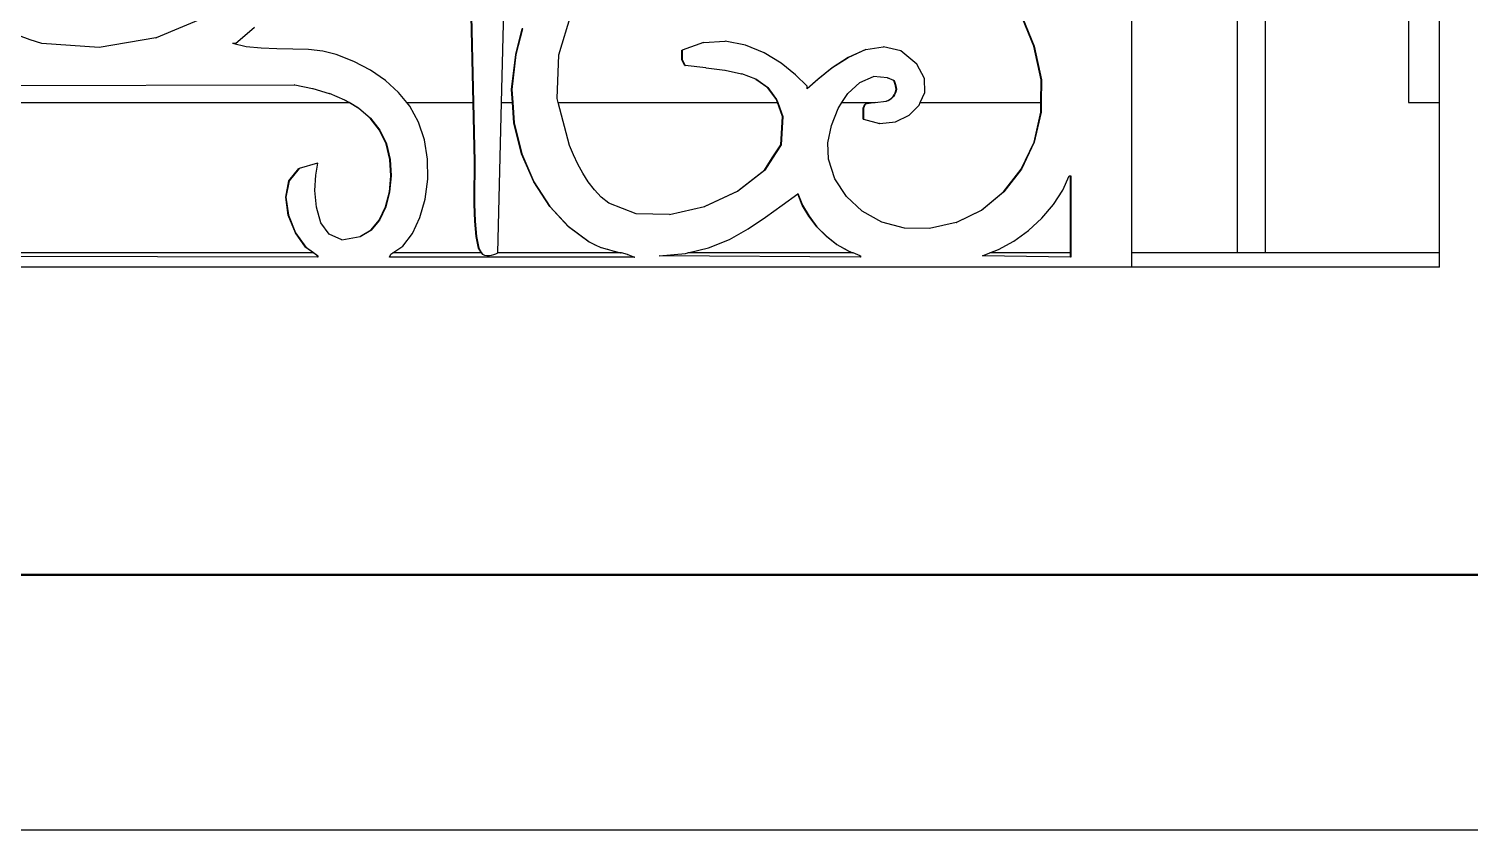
# Model space of a CAD drawing. Header units: inches. Extents: x 1397 to 20304, y -27267 to -746.
# Drawn here: x 3041.59 to 3064.18, y -9123.18 to -9110.61 of the extents above; entities that cross this region are included whole.
import ezdxf

# ---------------------------------------------------------------- set-up
doc = ezdxf.new("R2010")
doc.units = ezdxf.units.IN
doc.header["$LTSCALE"] = 17
doc.header["$MEASUREMENT"] = 0
doc.layers.add('OUTLINE', color=1, linetype='Continuous', lineweight=25)

# ---------------------------------------------------------------- blocks, each defined once
blk = doc.blocks.new('kk')
for p, q in [((-1690.679, -2522.061), (-1690.679, -2491.965)), ((-1689.022, -2522.061), (-1689.022, -2491.965)), ((-1688.59, -2491.965), (-1688.59, -2522.061)), ((-1686.344, -2491.965), (-1686.344, -2519.705)), ((-1685.854, -2519.705), (-1685.854, -2491.965)), ((-1700.557, -2519.705), (-1700.449, -2515.359)), ((-1701.001, -2519.705), (-1701.038, -2518.123)), ((-1701.034, -2518.125), (-1700.996, -2519.705)), ((-1699.659, -2518.954), (-1699.462, -2518.316)), ((-1692.212, -2518.818), (-1692.439, -2518.27)), ((-1692.434, -2518.27), (-1692.208, -2518.818)), ((-1705.143, -2518.342), (-1705.968, -2518.686)), ((-1704.725, -2518.775), (-1704.425, -2518.519)), ((-1707.945, -2518.722), (-1708.123, -2518.65)), ((-1707.759, -2518.775), (-1707.945, -2518.722)), ((-1705.972, -2518.686), (-1706.861, -2518.842)), ((-1705.972, -2518.686), (-1705.968, -2518.686)), ((-1700.334, -2518.948), (-1700.231, -2518.549)), ((-1700.226, -2518.549), (-1700.33, -2518.948)), ((-1700.231, -2518.549), (-1700.228, -2518.543)), ((-1700.231, -2518.549), (-1700.226, -2518.549)), ((-1700.224, -2518.545), (-1700.226, -2518.549)), ((-1697.388, -2518.759), (-1697.726, -2518.883)), ((-1697.388, -2518.759), (-1697.383, -2518.759)), ((-1697.383, -2518.759), (-1697.054, -2518.739)), ((-1697.054, -2518.739), (-1697.053, -2518.739)), ((-1697.05, -2518.739), (-1697.053, -2518.739)), ((-1696.732, -2518.801), (-1697.05, -2518.739)), ((-1706.861, -2518.842), (-1707.759, -2518.775)), ((-1704.558, -2518.827), (-1704.773, -2518.775)), ((-1704.725, -2518.775), (-1704.773, -2518.775)), ((-1704.323, -2518.852), (-1704.558, -2518.827)), ((-1704.076, -2518.861), (-1704.323, -2518.852)), ((-1703.826, -2518.864), (-1704.076, -2518.861)), ((-1703.582, -2518.873), (-1703.826, -2518.864)), ((-1703.354, -2518.897), (-1703.582, -2518.873)), ((-1703.148, -2518.948), (-1703.354, -2518.897)), ((-1702.868, -2519.061), (-1703.148, -2518.948)), ((-1700.4, -2519.5), (-1700.334, -2518.948)), ((-1700.33, -2518.948), (-1700.395, -2519.5)), ((-1700.334, -2518.948), (-1700.33, -2518.948)), ((-1699.685, -2519.641), (-1699.659, -2518.954)), ((-1697.73, -2518.883), (-1697.726, -2518.883)), ((-1697.73, -2519.034), (-1697.73, -2518.883)), ((-1697.726, -2518.883), (-1697.726, -2519.034)), ((-1696.438, -2518.925), (-1696.732, -2518.801)), ((-1696.175, -2519.088), (-1696.438, -2518.925)), ((-1695.126, -2518.995), (-1694.852, -2518.873)), ((-1694.848, -2518.873), (-1695.121, -2518.995)), ((-1694.852, -2518.873), (-1694.848, -2518.873)), ((-1694.848, -2518.873), (-1694.573, -2518.828)), ((-1694.573, -2518.828), (-1694.571, -2518.829)), ((-1694.571, -2518.829), (-1694.568, -2518.828)), ((-1694.297, -2518.893), (-1694.568, -2518.828)), ((-1694.047, -2519.099), (-1694.297, -2518.893)), ((-1692.099, -2519.348), (-1692.212, -2518.818)), ((-1692.212, -2518.818), (-1692.208, -2518.818)), ((-1692.208, -2518.818), (-1692.095, -2519.348)), ((-1702.609, -2519.197), (-1702.868, -2519.061)), ((-1702.374, -2519.358), (-1702.609, -2519.197)), ((-1697.73, -2519.034), (-1697.726, -2519.034)), ((-1697.683, -2519.121), (-1697.73, -2519.034)), ((-1697.726, -2519.034), (-1697.678, -2519.121)), ((-1697.683, -2519.121), (-1697.678, -2519.121)), ((-1697.353, -2519.158), (-1697.678, -2519.121)), ((-1697.353, -2519.158), (-1697.348, -2519.158)), ((-1697.348, -2519.158), (-1697.057, -2519.197)), ((-1697.057, -2519.197), (-1697.052, -2519.197)), ((-1697.052, -2519.197), (-1696.796, -2519.252)), ((-1695.949, -2519.268), (-1696.175, -2519.088)), ((-1695.6, -2519.335), (-1695.38, -2519.16)), ((-1695.375, -2519.16), (-1695.595, -2519.335)), ((-1695.38, -2519.16), (-1695.126, -2518.995)), ((-1695.38, -2519.16), (-1695.375, -2519.16)), ((-1695.121, -2518.995), (-1695.375, -2519.16)), ((-1695.126, -2518.995), (-1695.121, -2518.995)), ((-1693.929, -2519.326), (-1694.047, -2519.099)), ((-1714.065, -2519.445), (-1703.798, -2519.424)), ((-1703.793, -2519.424), (-1703.798, -2519.424)), ((-1703.793, -2519.424), (-1703.519, -2519.481)), ((-1702.168, -2519.545), (-1702.374, -2519.358)), ((-1696.796, -2519.252), (-1696.791, -2519.252)), ((-1696.572, -2519.337), (-1696.791, -2519.252)), ((-1696.572, -2519.337), (-1696.568, -2519.337)), ((-1696.389, -2519.467), (-1696.572, -2519.337)), ((-1696.568, -2519.337), (-1696.385, -2519.467)), ((-1695.767, -2519.445), (-1695.949, -2519.268)), ((-1695.595, -2519.335), (-1695.767, -2519.489)), ((-1695.767, -2519.484), (-1695.6, -2519.335)), ((-1695.767, -2519.484), (-1695.767, -2519.445)), ((-1695.6, -2519.335), (-1695.595, -2519.335)), ((-1695.127, -2519.562), (-1694.94, -2519.387)), ((-1694.94, -2519.387), (-1694.729, -2519.297)), ((-1694.506, -2519.316), (-1694.729, -2519.297)), ((-1694.41, -2519.359), (-1694.506, -2519.316)), ((-1694.506, -2519.316), (-1694.501, -2519.316)), ((-1694.501, -2519.316), (-1694.405, -2519.359)), ((-1694.41, -2519.359), (-1694.405, -2519.359)), ((-1694.399, -2519.39), (-1694.41, -2519.359)), ((-1694.405, -2519.359), (-1694.394, -2519.39)), ((-1694.399, -2519.39), (-1694.394, -2519.39)), ((-1694.388, -2519.418), (-1694.399, -2519.39)), ((-1694.394, -2519.39), (-1694.384, -2519.418)), ((-1694.388, -2519.418), (-1694.384, -2519.418)), ((-1694.38, -2519.443), (-1694.388, -2519.418)), ((-1694.384, -2519.418), (-1694.375, -2519.443)), ((-1694.38, -2519.443), (-1694.375, -2519.443)), ((-1694.374, -2519.469), (-1694.38, -2519.443)), ((-1694.375, -2519.443), (-1694.369, -2519.469)), ((-1693.923, -2519.547), (-1693.929, -2519.326)), ((-1692.102, -2519.705), (-1692.099, -2519.348)), ((-1692.099, -2519.348), (-1692.095, -2519.348)), ((-1692.095, -2519.348), (-1692.098, -2519.705)), ((-1703.519, -2519.481), (-1703.515, -2519.481)), ((-1703.515, -2519.481), (-1703.256, -2519.561)), ((-1703.256, -2519.561), (-1703.251, -2519.561)), ((-1703.013, -2519.664), (-1703.251, -2519.561)), ((-1703.013, -2519.664), (-1703.009, -2519.664)), ((-1702.944, -2519.705), (-1703.013, -2519.664)), ((-1703.009, -2519.664), (-1702.939, -2519.705)), ((-1702.04, -2519.705), (-1702.168, -2519.545)), ((-1700.4, -2519.5), (-1700.395, -2519.5)), ((-1700.386, -2519.705), (-1700.4, -2519.5)), ((-1700.395, -2519.5), (-1700.381, -2519.705)), ((-1699.669, -2519.705), (-1699.685, -2519.641)), ((-1696.389, -2519.467), (-1696.385, -2519.467)), ((-1696.249, -2519.657), (-1696.389, -2519.467)), ((-1696.385, -2519.467), (-1696.244, -2519.657)), ((-1696.249, -2519.657), (-1696.244, -2519.657)), ((-1696.232, -2519.705), (-1696.249, -2519.657)), ((-1696.244, -2519.657), (-1696.227, -2519.705)), ((-1695.767, -2519.489), (-1695.767, -2519.484)), ((-1695.221, -2519.705), (-1695.127, -2519.562)), ((-1694.529, -2519.683), (-1694.496, -2519.669)), ((-1694.492, -2519.669), (-1694.525, -2519.683)), ((-1694.496, -2519.669), (-1694.47, -2519.655)), ((-1694.496, -2519.669), (-1694.492, -2519.669)), ((-1694.466, -2519.655), (-1694.492, -2519.669)), ((-1694.47, -2519.655), (-1694.449, -2519.642)), ((-1694.47, -2519.655), (-1694.466, -2519.655)), ((-1694.445, -2519.642), (-1694.466, -2519.655)), ((-1694.449, -2519.642), (-1694.432, -2519.626)), ((-1694.449, -2519.642), (-1694.445, -2519.642)), ((-1694.427, -2519.626), (-1694.445, -2519.642)), ((-1694.432, -2519.626), (-1694.417, -2519.607)), ((-1694.432, -2519.626), (-1694.427, -2519.626)), ((-1694.412, -2519.607), (-1694.427, -2519.626)), ((-1694.417, -2519.607), (-1694.402, -2519.584)), ((-1694.417, -2519.607), (-1694.412, -2519.607)), ((-1694.397, -2519.584), (-1694.412, -2519.607)), ((-1694.402, -2519.584), (-1694.386, -2519.553)), ((-1694.402, -2519.584), (-1694.397, -2519.584)), ((-1694.381, -2519.553), (-1694.397, -2519.584)), ((-1694.386, -2519.553), (-1694.376, -2519.522)), ((-1694.386, -2519.553), (-1694.381, -2519.553)), ((-1694.371, -2519.522), (-1694.381, -2519.553)), ((-1694.376, -2519.522), (-1694.372, -2519.494)), ((-1694.376, -2519.522), (-1694.371, -2519.522)), ((-1694.374, -2519.469), (-1694.369, -2519.469)), ((-1694.372, -2519.494), (-1694.374, -2519.469)), ((-1694.372, -2519.494), (-1694.368, -2519.494)), ((-1694.368, -2519.494), (-1694.371, -2519.522)), ((-1694.369, -2519.469), (-1694.368, -2519.494)), ((-1693.993, -2519.705), (-1693.923, -2519.547)), ((-1717.483, -2519.705), (-1702.944, -2519.705)), ((-1702.944, -2519.705), (-1702.939, -2519.705)), ((-1702.797, -2519.793), (-1702.944, -2519.705)), ((-1702.939, -2519.705), (-1702.793, -2519.793)), ((-1702.797, -2519.793), (-1702.793, -2519.793)), ((-1702.613, -2519.95), (-1702.797, -2519.793)), ((-1702.793, -2519.793), (-1702.609, -2519.95)), ((-1702.04, -2519.705), (-1701.001, -2519.705)), ((-1701.995, -2519.761), (-1702.04, -2519.705)), ((-1701.859, -2520.009), (-1701.995, -2519.761)), ((-1701.001, -2519.705), (-1700.996, -2519.705)), ((-1700.979, -2520.634), (-1701.001, -2519.705)), ((-1700.996, -2519.705), (-1700.975, -2520.634)), ((-1700.616, -2522.061), (-1700.557, -2519.705)), ((-1700.557, -2519.705), (-1700.386, -2519.705)), ((-1700.386, -2519.705), (-1700.381, -2519.705)), ((-1700.365, -2520.023), (-1700.386, -2519.705)), ((-1700.381, -2519.705), (-1700.36, -2520.023)), ((-1699.669, -2519.705), (-1696.232, -2519.705)), ((-1699.493, -2520.375), (-1699.669, -2519.705)), ((-1696.232, -2519.705), (-1696.227, -2519.705)), ((-1696.154, -2519.921), (-1696.232, -2519.705)), ((-1696.227, -2519.705), (-1696.149, -2519.921)), ((-1695.387, -2520.062), (-1695.279, -2519.795)), ((-1695.279, -2519.795), (-1695.221, -2519.705)), ((-1695.221, -2519.705), (-1694.702, -2519.705)), ((-1694.888, -2519.791), (-1694.864, -2519.726)), ((-1694.888, -2519.791), (-1694.883, -2519.791)), ((-1694.888, -2519.964), (-1694.888, -2519.791)), ((-1694.859, -2519.726), (-1694.883, -2519.791)), ((-1694.883, -2519.791), (-1694.883, -2519.964)), ((-1694.864, -2519.726), (-1694.859, -2519.726)), ((-1694.702, -2519.705), (-1694.859, -2519.726)), ((-1694.702, -2519.705), (-1694.698, -2519.705)), ((-1694.698, -2519.705), (-1694.529, -2519.683)), ((-1694.529, -2519.683), (-1694.525, -2519.683)), ((-1694.17, -2519.903), (-1694.011, -2519.745)), ((-1694.011, -2519.745), (-1693.993, -2519.705)), ((-1693.993, -2519.705), (-1692.102, -2519.705)), ((-1692.211, -2520.325), (-1692.103, -2519.854)), ((-1692.099, -2519.854), (-1692.207, -2520.325)), ((-1692.103, -2519.854), (-1692.102, -2519.705)), ((-1692.103, -2519.854), (-1692.099, -2519.854)), ((-1692.102, -2519.705), (-1692.098, -2519.705)), ((-1692.098, -2519.705), (-1692.099, -2519.854)), ((-1686.344, -2519.705), (-1685.854, -2519.705)), ((-1685.854, -2522.061), (-1685.854, -2519.705)), ((-1702.613, -2519.95), (-1702.609, -2519.95)), ((-1702.467, -2520.136), (-1702.613, -2519.95)), ((-1702.609, -2519.95), (-1702.463, -2520.136)), ((-1701.763, -2520.289), (-1701.859, -2520.009)), ((-1700.365, -2520.023), (-1700.36, -2520.023)), ((-1700.244, -2520.51), (-1700.365, -2520.023)), ((-1700.36, -2520.023), (-1700.239, -2520.51)), ((-1696.181, -2520.367), (-1696.154, -2519.921)), ((-1696.149, -2519.921), (-1696.176, -2520.367)), ((-1696.154, -2519.921), (-1696.149, -2519.921)), ((-1695.441, -2520.335), (-1695.387, -2520.062)), ((-1694.888, -2519.964), (-1694.883, -2519.964)), ((-1694.883, -2519.964), (-1694.631, -2520.03)), ((-1694.628, -2520.03), (-1694.631, -2520.03)), ((-1694.628, -2520.03), (-1694.627, -2520.03)), ((-1694.627, -2520.03), (-1694.383, -2520.004)), ((-1694.383, -2520.004), (-1694.17, -2519.903)), ((-1702.467, -2520.136), (-1702.463, -2520.136)), ((-1702.365, -2520.353), (-1702.467, -2520.136)), ((-1702.463, -2520.136), (-1702.36, -2520.353)), ((-1701.714, -2520.591), (-1701.763, -2520.289)), ((-1695.433, -2520.591), (-1695.441, -2520.335)), ((-1692.411, -2520.746), (-1692.211, -2520.325)), ((-1692.207, -2520.325), (-1692.406, -2520.746)), ((-1692.211, -2520.325), (-1692.207, -2520.325)), ((-1702.365, -2520.353), (-1702.36, -2520.353)), ((-1702.307, -2520.595), (-1702.365, -2520.353)), ((-1702.36, -2520.353), (-1702.303, -2520.595)), ((-1700.244, -2520.51), (-1700.239, -2520.51)), ((-1700.051, -2520.949), (-1700.244, -2520.51)), ((-1700.239, -2520.51), (-1700.047, -2520.949)), ((-1699.428, -2520.525), (-1699.493, -2520.375)), ((-1699.358, -2520.672), (-1699.428, -2520.525)), ((-1696.437, -2520.765), (-1696.312, -2520.571)), ((-1696.309, -2520.573), (-1696.432, -2520.765)), ((-1696.312, -2520.571), (-1696.181, -2520.367)), ((-1696.309, -2520.573), (-1696.312, -2520.571)), ((-1696.176, -2520.367), (-1696.309, -2520.573)), ((-1696.181, -2520.367), (-1696.176, -2520.367)), ((-1703.889, -2520.929), (-1703.73, -2520.739)), ((-1703.725, -2520.739), (-1703.885, -2520.929)), ((-1703.73, -2520.739), (-1703.725, -2520.739)), ((-1703.44, -2520.656), (-1703.725, -2520.739)), ((-1703.468, -2520.841), (-1703.435, -2520.656)), ((-1703.44, -2520.656), (-1703.44, -2520.657)), ((-1703.44, -2520.656), (-1703.435, -2520.656)), ((-1702.307, -2520.595), (-1702.303, -2520.595)), ((-1702.291, -2520.851), (-1702.307, -2520.595)), ((-1702.303, -2520.595), (-1702.286, -2520.851)), ((-1701.712, -2520.906), (-1701.714, -2520.591)), ((-1700.98, -2520.803), (-1700.979, -2520.634)), ((-1700.979, -2520.634), (-1700.975, -2520.634)), ((-1700.975, -2520.634), (-1700.976, -2520.803)), ((-1699.281, -2520.813), (-1699.358, -2520.672)), ((-1696.857, -2521.094), (-1696.437, -2520.765)), ((-1696.432, -2520.765), (-1696.852, -2521.094)), ((-1696.437, -2520.765), (-1696.432, -2520.765)), ((-1695.332, -2520.899), (-1695.433, -2520.591)), ((-1692.689, -2521.106), (-1692.411, -2520.746)), ((-1692.406, -2520.746), (-1692.684, -2521.106)), ((-1692.411, -2520.746), (-1692.406, -2520.746)), ((-1703.938, -2521.186), (-1703.889, -2520.929)), ((-1703.885, -2520.929), (-1703.934, -2521.186)), ((-1703.889, -2520.929), (-1703.885, -2520.929)), ((-1703.48, -2521.084), (-1703.468, -2520.841)), ((-1702.314, -2521.104), (-1702.291, -2520.851)), ((-1702.286, -2520.851), (-1702.309, -2521.104)), ((-1702.291, -2520.851), (-1702.286, -2520.851)), ((-1701.753, -2521.217), (-1701.712, -2520.906)), ((-1700.983, -2521.034), (-1700.98, -2520.803)), ((-1700.98, -2520.803), (-1700.976, -2520.803)), ((-1700.976, -2520.803), (-1700.978, -2521.034)), ((-1700.051, -2520.949), (-1700.047, -2520.949)), ((-1699.801, -2521.331), (-1700.051, -2520.949)), ((-1700.047, -2520.949), (-1699.797, -2521.331)), ((-1699.196, -2520.948), (-1699.281, -2520.813)), ((-1699.101, -2521.072), (-1699.196, -2520.948)), ((-1695.152, -2521.175), (-1695.332, -2520.899)), ((-1691.761, -2521.079), (-1691.658, -2520.851)), ((-1691.658, -2520.851), (-1691.639, -2520.851)), ((-1691.639, -2520.851), (-1691.634, -2520.851)), ((-1691.639, -2522.061), (-1691.639, -2520.851)), ((-1691.634, -2520.851), (-1691.634, -2522.061)), ((-1703.938, -2521.186), (-1703.934, -2521.186)), ((-1703.897, -2521.471), (-1703.938, -2521.186)), ((-1703.934, -2521.186), (-1703.892, -2521.471)), ((-1703.458, -2521.346), (-1703.48, -2521.084)), ((-1702.374, -2521.341), (-1702.314, -2521.104)), ((-1702.309, -2521.104), (-1702.37, -2521.341)), ((-1702.314, -2521.104), (-1702.309, -2521.104)), ((-1701.834, -2521.507), (-1701.753, -2521.217)), ((-1700.982, -2521.297), (-1700.983, -2521.034)), ((-1700.983, -2521.034), (-1700.978, -2521.034)), ((-1700.978, -2521.034), (-1700.977, -2521.297)), ((-1698.993, -2521.185), (-1699.101, -2521.072)), ((-1698.872, -2521.283), (-1698.993, -2521.185)), ((-1697.375, -2521.332), (-1696.857, -2521.094)), ((-1696.852, -2521.094), (-1697.371, -2521.332)), ((-1696.857, -2521.094), (-1696.852, -2521.094)), ((-1696.16, -2521.314), (-1695.914, -2521.134)), ((-1695.914, -2521.134), (-1695.91, -2521.132)), ((-1695.842, -2521.312), (-1695.914, -2521.134)), ((-1695.91, -2521.132), (-1695.838, -2521.312)), ((-1694.904, -2521.406), (-1695.152, -2521.175)), ((-1693.033, -2521.39), (-1692.689, -2521.106)), ((-1692.684, -2521.106), (-1693.028, -2521.39)), ((-1692.689, -2521.106), (-1692.684, -2521.106)), ((-1691.907, -2521.302), (-1691.761, -2521.079)), ((-1703.897, -2521.471), (-1703.892, -2521.471)), ((-1703.786, -2521.746), (-1703.897, -2521.471)), ((-1703.892, -2521.471), (-1703.782, -2521.746)), ((-1703.389, -2521.588), (-1703.458, -2521.346)), ((-1702.472, -2521.546), (-1702.374, -2521.341)), ((-1702.37, -2521.341), (-1702.467, -2521.546)), ((-1702.374, -2521.341), (-1702.37, -2521.341)), ((-1700.982, -2521.297), (-1700.977, -2521.297)), ((-1700.974, -2521.563), (-1700.982, -2521.297)), ((-1700.977, -2521.297), (-1700.969, -2521.563)), ((-1699.801, -2521.331), (-1699.797, -2521.331)), ((-1699.509, -2521.648), (-1699.801, -2521.331)), ((-1699.797, -2521.331), (-1699.504, -2521.648)), ((-1698.446, -2521.449), (-1698.872, -2521.283)), ((-1697.924, -2521.458), (-1698.446, -2521.449)), ((-1697.924, -2521.458), (-1697.375, -2521.332)), ((-1697.375, -2521.332), (-1697.371, -2521.332)), ((-1696.417, -2521.502), (-1696.16, -2521.314)), ((-1695.842, -2521.312), (-1695.838, -2521.312)), ((-1695.742, -2521.487), (-1695.842, -2521.312)), ((-1695.838, -2521.312), (-1695.737, -2521.487)), ((-1694.598, -2521.577), (-1694.904, -2521.406)), ((-1693.431, -2521.586), (-1693.033, -2521.39)), ((-1693.028, -2521.39), (-1693.426, -2521.586)), ((-1693.033, -2521.39), (-1693.028, -2521.39)), ((-1692.087, -2521.515), (-1691.907, -2521.302)), ((-1703.259, -2521.77), (-1703.389, -2521.588)), ((-1702.604, -2521.705), (-1702.472, -2521.546)), ((-1702.467, -2521.546), (-1702.6, -2521.705)), ((-1702.472, -2521.546), (-1702.467, -2521.546)), ((-1701.953, -2521.759), (-1701.834, -2521.507)), ((-1700.953, -2521.803), (-1700.974, -2521.563)), ((-1700.974, -2521.563), (-1700.969, -2521.563)), ((-1700.969, -2521.563), (-1700.949, -2521.803)), ((-1699.509, -2521.648), (-1699.504, -2521.648)), ((-1699.188, -2521.888), (-1699.509, -2521.648)), ((-1699.504, -2521.648), (-1699.183, -2521.888)), ((-1696.985, -2521.849), (-1696.69, -2521.685)), ((-1696.69, -2521.685), (-1696.417, -2521.502)), ((-1695.742, -2521.487), (-1695.737, -2521.487)), ((-1695.616, -2521.651), (-1695.742, -2521.487)), ((-1695.737, -2521.487), (-1695.612, -2521.651)), ((-1695.47, -2521.799), (-1695.616, -2521.651)), ((-1695.616, -2521.651), (-1695.612, -2521.651)), ((-1695.612, -2521.651), (-1695.465, -2521.799)), ((-1694.242, -2521.674), (-1694.598, -2521.577)), ((-1693.849, -2521.681), (-1694.242, -2521.674)), ((-1693.431, -2521.586), (-1693.849, -2521.681)), ((-1693.431, -2521.586), (-1693.426, -2521.586)), ((-1692.296, -2521.708), (-1692.087, -2521.515)), ((-1703.786, -2521.746), (-1703.782, -2521.746)), ((-1703.627, -2521.97), (-1703.786, -2521.746)), ((-1703.782, -2521.746), (-1703.623, -2521.97)), ((-1703.056, -2521.855), (-1703.259, -2521.77)), ((-1703.056, -2521.855), (-1702.771, -2521.802)), ((-1702.771, -2521.802), (-1702.604, -2521.705)), ((-1702.771, -2521.802), (-1702.766, -2521.802)), ((-1702.6, -2521.705), (-1702.766, -2521.802)), ((-1702.604, -2521.705), (-1702.6, -2521.705)), ((-1702.105, -2521.957), (-1701.953, -2521.759)), ((-1700.953, -2521.803), (-1700.949, -2521.803)), ((-1700.917, -2521.986), (-1700.953, -2521.803)), ((-1700.949, -2521.803), (-1700.912, -2521.986)), ((-1699.188, -2521.888), (-1699.183, -2521.888)), ((-1699.095, -2521.937), (-1699.188, -2521.888)), ((-1699.183, -2521.888), (-1699.09, -2521.937)), ((-1697.311, -2521.982), (-1696.985, -2521.849)), ((-1695.47, -2521.799), (-1695.465, -2521.799)), ((-1695.305, -2521.928), (-1695.47, -2521.799)), ((-1695.465, -2521.799), (-1695.301, -2521.928)), ((-1695.305, -2521.928), (-1695.301, -2521.928)), ((-1695.126, -2522.031), (-1695.305, -2521.928)), ((-1695.301, -2521.928), (-1695.121, -2522.031)), ((-1692.769, -2522.01), (-1692.526, -2521.876)), ((-1692.526, -2521.876), (-1692.296, -2521.708)), ((-1703.44, -2522.126), (-1721.016, -2522.105)), ((-1703.5, -2522.061), (-1719.728, -2522.061)), ((-1703.627, -2521.97), (-1703.623, -2521.97)), ((-1703.5, -2522.061), (-1703.627, -2521.97)), ((-1703.623, -2521.97), (-1703.495, -2522.061)), ((-1703.44, -2522.105), (-1703.5, -2522.061)), ((-1703.495, -2522.061), (-1703.5, -2522.061)), ((-1703.495, -2522.061), (-1703.435, -2522.105)), ((-1703.44, -2522.105), (-1703.435, -2522.105)), ((-1703.44, -2522.126), (-1703.44, -2522.105)), ((-1703.435, -2522.126), (-1703.44, -2522.126)), ((-1703.435, -2522.105), (-1703.435, -2522.126)), ((-1702.312, -2522.126), (-1702.288, -2522.083)), ((-1698.471, -2522.126), (-1702.312, -2522.126)), ((-1702.288, -2522.083), (-1702.257, -2522.061)), ((-1702.257, -2522.061), (-1702.105, -2521.957)), ((-1700.872, -2522.061), (-1702.257, -2522.061)), ((-1700.917, -2521.986), (-1700.912, -2521.986)), ((-1700.872, -2522.061), (-1700.917, -2521.986)), ((-1700.912, -2521.986), (-1700.868, -2522.061)), ((-1700.868, -2522.061), (-1700.872, -2522.061)), ((-1700.86, -2522.083), (-1700.872, -2522.061)), ((-1700.868, -2522.061), (-1700.855, -2522.083)), ((-1700.86, -2522.083), (-1700.855, -2522.083)), ((-1700.855, -2522.083), (-1700.821, -2522.095)), ((-1700.821, -2522.095), (-1700.816, -2522.095)), ((-1700.816, -2522.095), (-1700.784, -2522.1)), ((-1700.784, -2522.1), (-1700.78, -2522.1)), ((-1700.78, -2522.1), (-1700.744, -2522.1)), ((-1700.744, -2522.1), (-1700.711, -2522.095)), ((-1700.711, -2522.095), (-1700.678, -2522.086)), ((-1700.678, -2522.086), (-1700.647, -2522.075)), ((-1700.647, -2522.075), (-1700.616, -2522.061)), ((-1698.68, -2522.061), (-1700.616, -2522.061)), ((-1699.095, -2521.937), (-1699.09, -2521.937)), ((-1699.09, -2521.937), (-1698.998, -2521.975)), ((-1698.998, -2521.975), (-1698.994, -2521.975)), ((-1698.994, -2521.975), (-1698.899, -2522.005)), ((-1698.899, -2522.005), (-1698.894, -2522.005)), ((-1698.894, -2522.005), (-1698.796, -2522.032)), ((-1698.796, -2522.032), (-1698.792, -2522.032)), ((-1698.792, -2522.032), (-1698.691, -2522.058)), ((-1698.691, -2522.058), (-1698.686, -2522.058)), ((-1698.686, -2522.058), (-1698.68, -2522.061)), ((-1698.675, -2522.061), (-1698.68, -2522.061)), ((-1698.582, -2522.089), (-1698.675, -2522.061)), ((-1698.582, -2522.089), (-1698.578, -2522.089)), ((-1698.578, -2522.089), (-1698.471, -2522.126)), ((-1698.471, -2522.126), (-1698.466, -2522.126)), ((-1698.084, -2522.105), (-1697.675, -2522.071)), ((-1694.935, -2522.126), (-1698.084, -2522.105)), ((-1697.675, -2522.071), (-1697.635, -2522.061)), ((-1697.635, -2522.061), (-1697.311, -2521.982)), ((-1695.048, -2522.061), (-1697.635, -2522.061)), ((-1695.126, -2522.031), (-1695.121, -2522.031)), ((-1695.121, -2522.031), (-1695.048, -2522.061)), ((-1695.043, -2522.061), (-1695.048, -2522.061)), ((-1694.935, -2522.105), (-1695.043, -2522.061)), ((-1694.935, -2522.126), (-1694.935, -2522.105)), ((-1694.935, -2522.105), (-1694.931, -2522.105)), ((-1694.931, -2522.126), (-1694.935, -2522.126)), ((-1694.931, -2522.105), (-1694.931, -2522.126)), ((-1693.02, -2522.105), (-1692.905, -2522.061)), ((-1691.639, -2522.126), (-1693.02, -2522.105)), ((-1692.905, -2522.061), (-1692.769, -2522.01)), ((-1691.639, -2522.061), (-1692.905, -2522.061)), ((-1691.634, -2522.061), (-1691.639, -2522.061)), ((-1691.639, -2522.126), (-1691.639, -2522.061)), ((-1691.634, -2522.126), (-1691.639, -2522.126)), ((-1691.634, -2522.061), (-1691.634, -2522.126)), ((-1690.679, -2522.283), (-1690.679, -2522.061)), ((-1689.022, -2522.061), (-1690.679, -2522.061)), ((-1688.59, -2522.061), (-1689.022, -2522.061)), ((-1685.854, -2522.061), (-1688.59, -2522.061)), ((-1685.854, -2522.283), (-1685.854, -2522.061)), ((-1690.679, -2522.283), (-1723.644, -2522.283)), ((-1685.854, -2522.283), (-1690.679, -2522.283))]:
    blk.add_line(p, q)

msp = doc.modelspace()

# ---------------------------------------------------------------- linework, layer by layer
for p, q in [((2983.459, -9119.179), (3098.713, -9119.179)), ((3065.405, -9123.179), (2984.597, -9123.179))]:
    msp.add_line(p, q)
at = {"layer": 'OUTLINE'}
msp.add_line((2990.555, -9119.163), (3156.018, -9119.163), dxfattribs=at)

# ---------------------------------------------------------------- block references
msp.add_blockref('kk', (4749.555, -6592.063), dxfattribs=at)

doc.saveas('drawing.dxf')
